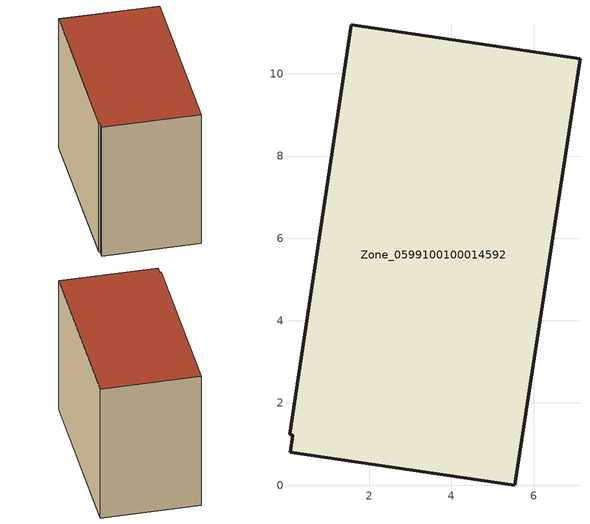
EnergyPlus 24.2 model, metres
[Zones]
Zone_0599100100014592
 floor ground (C_G): 0.08,0.81 0.14,1.22 0.06,1.24 1.56,11.19 7.12,10.36 5.54,0 z0
 wall outside (C_F): 5.54,0 7.12,10.36 1.56,11.19 0.06,1.24 0.14,1.22 0.08,0.81 5.54,0 z0:8.5
 roof outside (C_R): 0.14,1.22 0.08,0.81 5.54,0 7.12,10.36 1.56,11.19 0.06,1.24 z8.5
[BUILDING]
Pand.0599100100014592: North Axis=0; Terrain=City; Loads Convergence Tolerance Value=0.04; Temperature Convergence Tolerance Value=0.4; Solar Distribution=FullExterior; Maximum Number of Warmup Days=25; Minimum Number of Warmup Days=1
[Site:Location]
Rotterdam.The.Hague.AP_ZH_NLD Design_Conditions: Latitude=51.96; Longitude=4.45; Time Zone=1; Elevation=-4.5
[SITE:GROUNDTEMPERATURE:BUILDINGSURFACE]
18, 18, 18, 18, 18, 18, 18, 18, 18, 18, 18, 18
[MATERIAL] Thermal Absorptance=0.9; Solar Absorptance=0.7; Visible Absorptance=0.7
Name | Roughness | Thickness | Conductivity | Density | Specific Heat
G.TC.2015-2018 | MediumSmooth | 0.15 | 0.0428571 | 540 | 1210
F.TC.2015-2018 | Rough | 0.3 | 0.0666667 | 1920 | 840
R.TC.2015-2018 | MediumRough | 0.2 | 0.0333333 | 1500 | 1000
[CONSTRUCTION]
C_G: G.TC.2015-2018
C_F: F.TC.2015-2018
C_R: R.TC.2015-2018
[ZONE]
Zone_0599100100014592: Type=1; Multiplier=1; Ceiling Height=Autocalculate; Volume=Autocalculate; Floor Area=autocalculate; Part of Total Floor Area=Yes
[ZONEINFILTRATION:DESIGNFLOWRATE]
Infil_Zone_0599100100014592: Zone or ZoneList or Space or SpaceList=Zone_0599100100014592; Schedule=AlwaysOn; Design Flow Rate Calculation Method=Flow/Area; Flow Rate per Floor Area=0.0015; Constant Term Coefficient=1; Temperature Term Coefficient=0; Velocity Term Coefficient=0; Velocity Squared Term Coefficient=0
[HVACTEMPLATE:ZONE:IDEALLOADSAIRSYSTEM]
Zone_0599100100014592: Maximum Heating Supply Air Temperature=50; Minimum Cooling Supply Air Temperature=13; Maximum Heating Supply Air Humidity Ratio=0.0156; Minimum Cooling Supply Air Humidity Ratio=0.0077; Heating Limit=NoLimit; Cooling Limit=NoLimit; Dehumidification Control Type=ConstantSensibleHeatRatio; Cooling Sensible Heat Ratio=0.7; Dehumidification Setpoint=60; Humidification Control Type=None; Humidification Setpoint=30; Outdoor Air Method=None; Outdoor Air Flow Rate per Person=0.00944; Outdoor Air Flow Rate per Zone Floor Area=0; Outdoor Air Flow Rate per Zone=0; Demand Controlled Ventilation Type=None; Outdoor Air Economizer Type=NoEconomizer; Heat Recovery Type=None; Sensible Heat Recovery Effectiveness=0.7; Latent Heat Recovery Effectiveness=0.65
[ZONECONTROL:THERMOSTAT]
ThermostatControl_Zone_0599100100014592: Zone or ZoneList=Zone_0599100100014592; Control Type Schedule=DualSetpointControlType; Control 1=Thermostat_Zone_0599100100014592; Temperature Difference Between Cutout And Setpoint=0
[THERMOSTATSETPOINT:DUALSETPOINT]
Thermostat_Zone_0599100100014592: Heating Setpoint Temperature Schedule=HeatingSetpoint_Zone_0599100100014592; Cooling Setpoint Temperature Schedule=CoolingSetpoint_Zone_0599100100014592
[SCHEDULE:COMPACT]
HeatingSetpoint_Zone_0599100100014592: Through: 12/31, For: AllDays, Until: 24:00, 21
CoolingSetpoint_Zone_0599100100014592: Through: 12/31, For: AllDays, Until: 24:00, 24
DualSetpointControlType: Through: 12/31, For: AllDays, Until: 24:00, 4
AlwaysOn: Through: 12/31, For: AllDays, Until: 24:00, 1
